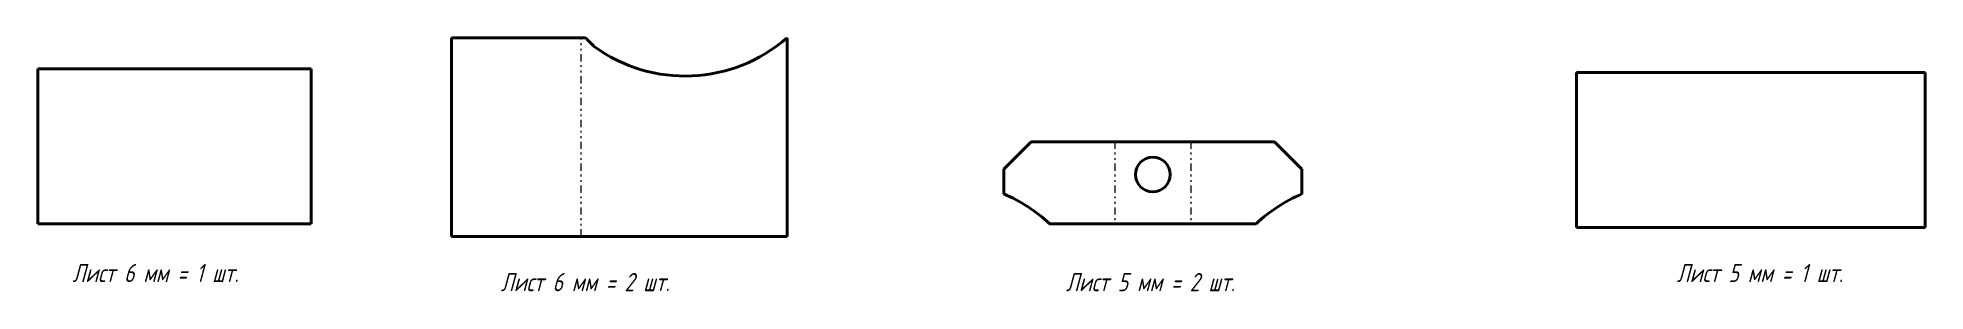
# Model space of a CAD drawing. Header units: millimetres. Extents: x 0 to 1035, y -37 to 102.
import ezdxf

# ---------------------------------------------------------------- set-up
doc = ezdxf.new("R2010")
doc.units = ezdxf.units.MM
doc.linetypes.add('K5LT_BASIC', pattern=[0])
doc.linetypes.add('K5LT_CHAIN_LINE_WITH_2_POINTS', pattern=[12, 4, -2, 1, -2, 1, -2])
doc.styles.add('KTEXTSTYLE', font='GOST_AU.SHX', dxfattribs={"width": 0.96, "height": 5})

msp = doc.modelspace()

# ---------------------------------------------------------------- linework, layer by layer
at = {"color": 7, "linetype": 'K5LT_BASIC', "lineweight": 40}
for p, q in [((227, 102), (227, -7)), ((227, 102), (291, 102)), ((300.5, 102), (291, 102)), ((411.1, -7), (411.1, 102)), ((411.1, 102), (411.1, 102)), ((150, 85), (0, 85)), ((0, 85), (0, 0)), ((150, 0), (150, 85)), ((844, 83), (844, -2)), ((1035.3, 83), (844, 83)), ((1035.3, 83), (1035.3, -2)), ((544.9, 45), (529.9, 30)), ((544.9, 45), (584.9, 45)), ((584.9, 45), (596.6, 45)), ((596.6, 45), (626.6, 45)), ((626.6, 45), (638.4, 45)), ((638.4, 45), (678.4, 45)), ((693.4, 30), (678.4, 45)), ((529.9, 16.3), (529.9, 30)), ((693.4, 16.3), (693.4, 30)), ((584.9, 0), (555, 0)), ((584.9, 0), (596.6, 0)), ((626.6, 0), (638.4, 0)), ((668.3, 0), (638.4, 0)), ((0, 0), (150, 0)), ((227, -7), (291, -7)), ((291, -7), (305.1, -7)), ((305.1, -7), (411.1, -7)), ((626.6, 0), (596.6, 0)), ((1035.3, -2), (844, -2))]:
    msp.add_line(p, q, dxfattribs=at)
at = {"color": 7, "linetype": 'K5LT_CHAIN_LINE_WITH_2_POINTS', "lineweight": 18}
for p, q in [((298.1, -7), (298.1, 102)), ((590.7, 45), (590.7, 0)), ((632.5, 45), (632.5, 0))]:
    msp.add_line(p, q, dxfattribs=at)
at = {"color": 7, "linetype": 'K5LT_BASIC', "lineweight": 40}
msp.add_circle((611.6, 27), 9.5, dxfattribs=at)
for centre, start, end in [((355.1, 166), 233.9681, 311.1542), ((496.9, -62), 46.8371, 67.1553), ((726.4, -62), 112.8447, 133.1629)]:
    msp.add_arc(centre, 85, start, end, dxfattribs=at)
msp.add_open_spline([(305.1, 97.3), (304.9, 97.5), (304.5, 97.9), (303.8, 98.6), (303, 99.4), (302.2, 100.2), (301.3, 101.1), (300.8, 101.7), (300.5, 102)], degree=3, knots=[0, 0, 0, 0, 0.866223, 1.738642, 2.608887, 3.769108, 4.884554, 6, 6, 6, 6], dxfattribs=at)

# ---------------------------------------------------------------- texts
at = {"color": 7, "char_height": 10, "attachment_point": 1, "style": 'KTEXTSTYLE'}
for s, insert in [('\\H3.5;\\W0.965;\\Q15;\\Q15;\\H10.00;Лист 6 мм = 1 шт.', (19, -22)), ('\\H3.5;\\W0.965;\\Q15;\\Q15;\\H10.00;Лист 6 мм = 2 шт.', (254, -27)), ('\\H3.5;\\W0.965;\\Q15;\\Q15;\\H10.00;Лист 5 мм = 2 шт.', (564, -27)), ('\\H3.5;\\W0.965;\\Q15;\\Q15;\\H10.00;Лист 5 мм = 1 шт.', (899, -22))]:
    msp.add_mtext(s, dxfattribs=dict(at, insert=insert))

doc.saveas('drawing.dxf')
